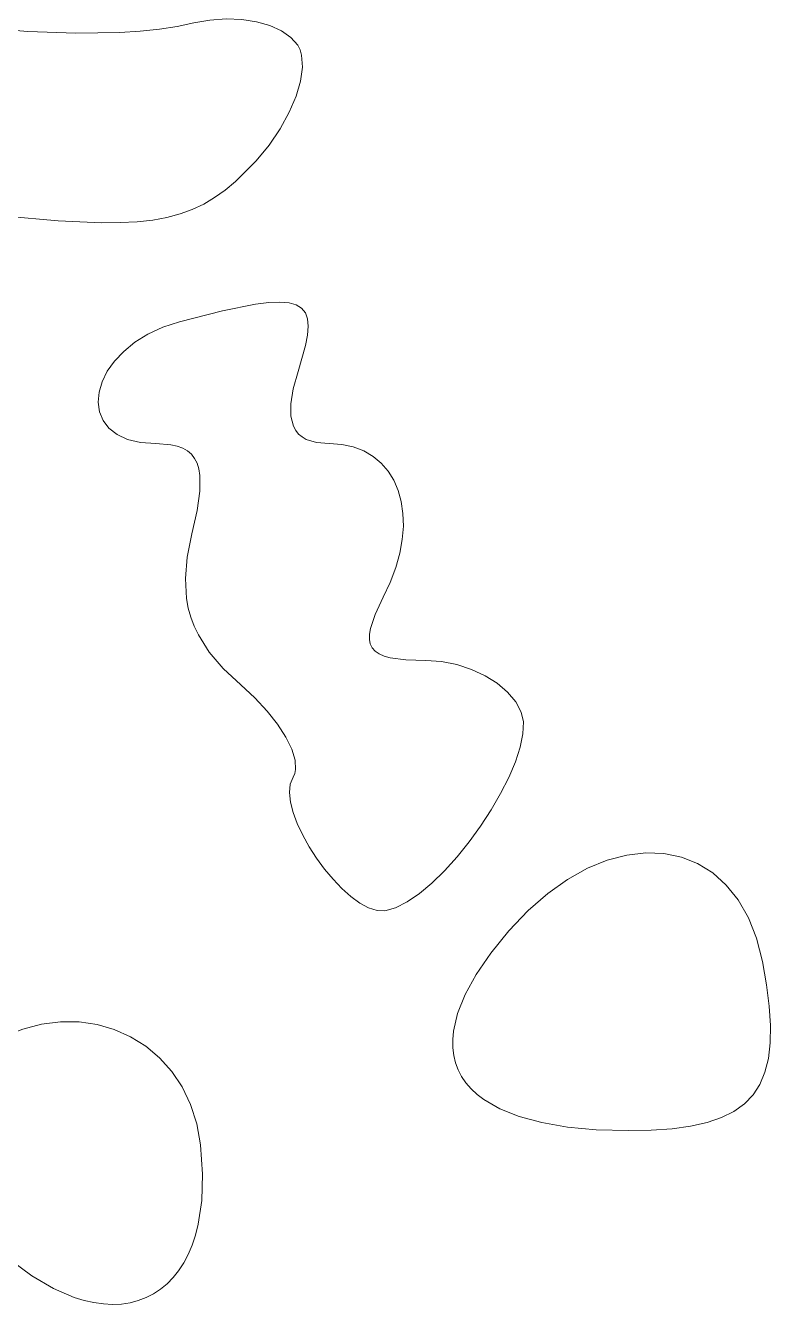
# Model space of a CAD drawing. Header units: millimetres. Extents: x -199 to 251, y -179 to 271.
# Drawn here: x -34.54 to -20.27, y -153.49 to -128.99 of the extents above; entities that cross this region are included whole.
import ezdxf

# ---------------------------------------------------------------- set-up
doc = ezdxf.new("R2010")
doc.units = ezdxf.units.MM
doc.header["$MEASUREMENT"] = 0
doc.layers.add('Camada 1', color=7, linetype='Continuous')

msp = doc.modelspace()

# ---------------------------------------------------------------- linework, layer by layer
at = {"layer": 'Camada 1', "color": 250, "lineweight": 18}
for points, knots in [([(-31.8321, -132.6676), (-31.8321, -132.6676), (-31.5805, -132.601), (-31.5805, -132.601), (-31.5805, -132.601), (-31.5805, -132.601), (-31.3469, -132.5161), (-31.3469, -132.5161), (-31.3469, -132.5161), (-31.3469, -132.5161), (-31.1278, -132.4123), (-31.1278, -132.4123), (-31.1278, -132.4123), (-31.1278, -132.4123), (-30.9197, -132.2887), (-30.9197, -132.2887), (-30.9197, -132.2887), (-30.9197, -132.2887), (-30.7189, -132.1446), (-30.7189, -132.1446), (-30.7189, -132.1446), (-30.7189, -132.1446), (-30.5221, -131.9792), (-30.5221, -131.9792), (-30.5221, -131.9792), (-30.5221, -131.9792), (-30.1259, -131.5814), (-30.1259, -131.5814), (-30.1259, -131.5814), (-30.1259, -131.5814), (-29.8762, -131.2803), (-29.8762, -131.2803), (-29.8762, -131.2803), (-29.8762, -131.2803), (-29.6627, -130.9682), (-29.6627, -130.9682), (-29.6627, -130.9682), (-29.6627, -130.9682), (-29.4888, -130.6541), (-29.4888, -130.6541), (-29.4888, -130.6541), (-29.4888, -130.6541), (-29.3576, -130.347), (-29.3576, -130.347), (-29.3576, -130.347), (-29.3576, -130.347), (-29.2726, -130.056), (-29.2726, -130.056), (-29.2726, -130.056), (-29.2726, -130.056), (-29.237, -129.7902), (-29.237, -129.7902), (-29.237, -129.7902), (-29.237, -129.7902), (-29.254, -129.5588), (-29.254, -129.5588), (-29.254, -129.5588), (-29.254, -129.5588), (-29.2834, -129.4588), (-29.2834, -129.4588), (-29.2834, -129.4588), (-29.2834, -129.4588), (-29.3271, -129.3707), (-29.3271, -129.3707), (-29.3271, -129.3707), (-29.3271, -129.3707), (-29.4572, -129.219), (-29.4572, -129.219), (-29.4572, -129.219), (-29.4572, -129.219), (-29.6377, -129.0919), (-29.6377, -129.0919), (-29.6377, -129.0919), (-29.6377, -129.0919), (-29.8603, -128.9911), (-29.8603, -128.9911), (-29.8603, -128.9911), (-29.8603, -128.9911), (-30.1171, -128.9183), (-30.1171, -128.9183), (-30.1171, -128.9183), (-30.1171, -128.9183), (-30.3997, -128.8753), (-30.3997, -128.8753), (-30.3997, -128.8753), (-30.3997, -128.8753), (-30.7, -128.8639), (-30.7, -128.8639), (-30.7, -128.8639), (-30.7, -128.8639), (-31.0098, -128.8858), (-31.0098, -128.8858), (-31.0098, -128.8858), (-31.0098, -128.8858), (-31.3208, -128.9427), (-31.3208, -128.9427), (-31.3208, -128.9427), (-31.3208, -128.9427), (-31.6361, -129.009), (-31.6361, -129.009), (-31.6361, -129.009), (-31.6361, -129.009), (-31.9774, -129.0616), (-31.9774, -129.0616), (-31.9774, -129.0616), (-31.9774, -129.0616), (-32.3436, -129.1008), (-32.3436, -129.1008), (-32.3436, -129.1008), (-32.3436, -129.1008), (-32.7332, -129.1268), (-32.7332, -129.1268), (-32.7332, -129.1268), (-32.7332, -129.1268), (-33.5768, -129.1405), (-33.5768, -129.1405), (-33.5768, -129.1405), (-33.5768, -129.1405), (-34.4971, -129.105), (-34.4971, -129.105), (-34.4971, -129.105), (-34.4971, -129.105), (-35.4828, -129.0225), (-35.4828, -129.0225), (-35.4828, -129.0225), (-35.4828, -129.0225), (-36.523, -128.8953), (-36.523, -128.8953), (-36.523, -128.8953), (-36.523, -128.8953), (-37.6061, -128.7257), (-37.6061, -128.7257), (-37.6061, -128.7257), (-37.6061, -128.7257), (-38.7213, -128.516), (-38.7213, -128.516), (-38.7213, -128.516), (-38.7213, -128.516), (-39.8572, -128.2684), (-39.8572, -128.2684), (-39.8572, -128.2684), (-39.8572, -128.2684), (-41.0027, -127.9853), (-41.0027, -127.9853), (-41.0027, -127.9853), (-41.0027, -127.9853), (-42.1465, -127.6687), (-42.1465, -127.6687), (-42.1465, -127.6687), (-42.1465, -127.6687), (-43.2775, -127.3213), (-43.2775, -127.3213), (-43.2775, -127.3213), (-43.2775, -127.3213), (-44.3845, -126.945), (-44.3845, -126.945), (-44.3845, -126.945), (-44.3845, -126.945), (-45.4563, -126.5422), (-45.4563, -126.5422), (-45.4563, -126.5422), (-45.4563, -126.5422), (-46.4818, -126.1152), (-46.4818, -126.1152), (-46.4818, -126.1152), (-46.4818, -126.1152), (-47.4496, -125.6662), (-47.4496, -125.6662), (-47.4496, -125.6662), (-47.4496, -125.6662), (-48.8546, -124.957), (-48.8546, -124.957), (-48.8546, -124.957), (-48.8546, -124.957), (-50.2185, -124.2306), (-50.2185, -124.2306), (-50.2185, -124.2306), (-50.2185, -124.2306), (-51.5351, -123.4915), (-51.5351, -123.4915), (-51.5351, -123.4915), (-51.5351, -123.4915), (-52.7986, -122.7443), (-52.7986, -122.7443), (-52.7986, -122.7443), (-52.7986, -122.7443), (-54.0029, -121.9936), (-54.0029, -121.9936), (-54.0029, -121.9936), (-54.0029, -121.9936), (-55.142, -121.2439), (-55.142, -121.2439), (-55.142, -121.2439), (-55.142, -121.2439), (-56.21, -120.4999), (-56.21, -120.4999), (-56.21, -120.4999), (-56.21, -120.4999), (-57.2008, -119.7662), (-57.2008, -119.7662), (-57.2008, -119.7662), (-57.2008, -119.7662), (-58.1085, -119.0473), (-58.1085, -119.0473), (-58.1085, -119.0473), (-58.1085, -119.0473), (-58.9271, -118.3478), (-58.9271, -118.3478), (-58.9271, -118.3478), (-58.9271, -118.3478), (-59.6505, -117.6723), (-59.6505, -117.6723), (-59.6505, -117.6723), (-59.6505, -117.6723), (-60.2728, -117.0254), (-60.2728, -117.0254), (-60.2728, -117.0254), (-60.2728, -117.0254), (-60.5442, -116.7141), (-60.5442, -116.7141), (-60.5442, -116.7141), (-60.5442, -116.7141), (-60.788, -116.4116), (-60.788, -116.4116), (-60.788, -116.4116), (-60.788, -116.4116), (-61.0035, -116.1186), (-61.0035, -116.1186), (-61.0035, -116.1186), (-61.0035, -116.1186), (-61.1901, -115.8356), (-61.1901, -115.8356), (-61.1901, -115.8356), (-61.1901, -115.8356), (-61.3468, -115.5632), (-61.3468, -115.5632), (-61.3468, -115.5632), (-61.3468, -115.5632), (-61.473, -115.3019), (-61.473, -115.3019), (-61.473, -115.3019), (-61.473, -115.3019), (-61.568, -115.0524), (-61.568, -115.0524), (-61.568, -115.0524), (-61.568, -115.0524), (-61.6309, -114.8152), (-61.6309, -114.8152), (-61.6309, -114.8152), (-61.6309, -114.8152), (-61.72, -114.4299), (-61.72, -114.4299), (-61.72, -114.4299), (-61.72, -114.4299), (-61.8234, -114.085), (-61.8234, -114.085), (-61.8234, -114.085), (-61.8234, -114.085), (-61.9406, -113.7806), (-61.9406, -113.7806), (-61.9406, -113.7806), (-61.9406, -113.7806), (-62.0712, -113.517), (-62.0712, -113.517), (-62.0712, -113.517), (-62.0712, -113.517), (-62.2147, -113.2942), (-62.2147, -113.2942), (-62.2147, -113.2942), (-62.2147, -113.2942), (-62.3708, -113.1125), (-62.3708, -113.1125), (-62.3708, -113.1125), (-62.3708, -113.1125), (-62.539, -112.9721), (-62.539, -112.9721), (-62.539, -112.9721), (-62.539, -112.9721), (-62.719, -112.873), (-62.719, -112.873), (-62.719, -112.873), (-62.719, -112.873), (-62.9103, -112.8155), (-62.9103, -112.8155), (-62.9103, -112.8155), (-62.9103, -112.8155), (-63.1125, -112.7999), (-63.1125, -112.7999), (-63.1125, -112.7999), (-63.1125, -112.7999), (-63.3251, -112.8261), (-63.3251, -112.8261), (-63.3251, -112.8261), (-63.3251, -112.8261), (-63.5478, -112.8945), (-63.5478, -112.8945), (-63.5478, -112.8945), (-63.5478, -112.8945), (-63.7803, -113.0052), (-63.7803, -113.0052), (-63.7803, -113.0052), (-63.7803, -113.0052), (-64.0219, -113.1584), (-64.0219, -113.1584), (-64.0219, -113.1584), (-64.0219, -113.1584), (-64.2723, -113.3542), (-64.2723, -113.3542), (-64.2723, -113.3542), (-64.2723, -113.3542), (-64.5311, -113.5928), (-64.5311, -113.5928), (-64.5311, -113.5928), (-64.5311, -113.5928), (-64.7898, -113.8752), (-64.7898, -113.8752), (-64.7898, -113.8752), (-64.7898, -113.8752), (-64.9974, -114.1623), (-64.9974, -114.1623), (-64.9974, -114.1623), (-64.9974, -114.1623), (-65.1527, -114.4568), (-65.1527, -114.4568), (-65.1527, -114.4568), (-65.1527, -114.4568), (-65.2548, -114.7614), (-65.2548, -114.7614), (-65.2548, -114.7614), (-65.2548, -114.7614), (-65.3026, -115.0787), (-65.3026, -115.0787), (-65.3026, -115.0787), (-65.3026, -115.0787), (-65.2952, -115.4114), (-65.2952, -115.4114), (-65.2952, -115.4114), (-65.2952, -115.4114), (-65.2313, -115.7621), (-65.2313, -115.7621), (-65.2313, -115.7621), (-65.2313, -115.7621), (-65.1101, -116.1335), (-65.1101, -116.1335), (-65.1101, -116.1335), (-65.1101, -116.1335), (-64.9304, -116.5283), (-64.9304, -116.5283), (-64.9304, -116.5283), (-64.9304, -116.5283), (-64.6912, -116.9491), (-64.6912, -116.9491), (-64.6912, -116.9491), (-64.6912, -116.9491), (-64.3916, -117.3985), (-64.3916, -117.3985), (-64.3916, -117.3985), (-64.3916, -117.3985), (-64.0302, -117.8793), (-64.0302, -117.8793), (-64.0302, -117.8793), (-64.0302, -117.8793), (-63.6064, -118.394), (-63.6064, -118.394), (-63.6064, -118.394), (-63.6064, -118.394), (-63.1189, -118.9454), (-63.1189, -118.9454), (-63.1189, -118.9454), (-63.1189, -118.9454), (-62.5667, -119.5361), (-62.5667, -119.5361), (-62.5667, -119.5361), (-62.5667, -119.5361), (-61.9487, -120.1686), (-61.9487, -120.1686), (-61.9487, -120.1686), (-61.9487, -120.1686), (-61.4186, -120.6803), (-61.4186, -120.6803), (-61.4186, -120.6803), (-61.4186, -120.6803), (-60.8439, -121.1953), (-60.8439, -121.1953), (-60.8439, -121.1953), (-60.8439, -121.1953), (-60.2272, -121.7124), (-60.2272, -121.7124), (-60.2272, -121.7124), (-60.2272, -121.7124), (-59.5707, -122.2307), (-59.5707, -122.2307), (-59.5707, -122.2307), (-59.5707, -122.2307), (-58.877, -122.7489), (-58.877, -122.7489), (-58.877, -122.7489), (-58.877, -122.7489), (-58.1484, -123.266), (-58.1484, -123.266), (-58.1484, -123.266), (-58.1484, -123.266), (-57.3875, -123.7808), (-57.3875, -123.7808), (-57.3875, -123.7808), (-57.3875, -123.7808), (-56.5965, -124.2922), (-56.5965, -124.2922), (-56.5965, -124.2922), (-56.5965, -124.2922), (-55.778, -124.7991), (-55.778, -124.7991), (-55.778, -124.7991), (-55.778, -124.7991), (-54.9343, -125.3003), (-54.9343, -125.3003), (-54.9343, -125.3003), (-54.9343, -125.3003), (-54.0679, -125.7949), (-54.0679, -125.7949), (-54.0679, -125.7949), (-54.0679, -125.7949), (-53.1812, -126.2815), (-53.1812, -126.2815), (-53.1812, -126.2815), (-53.1812, -126.2815), (-52.2766, -126.7592), (-52.2766, -126.7592), (-52.2766, -126.7592), (-52.2766, -126.7592), (-51.3567, -127.2268), (-51.3567, -127.2268), (-51.3567, -127.2268), (-51.3567, -127.2268), (-50.4236, -127.6831), (-50.4236, -127.6831), (-50.4236, -127.6831), (-50.4236, -127.6831), (-49.4801, -128.1271), (-49.4801, -128.1271), (-49.4801, -128.1271), (-49.4801, -128.1271), (-48.5283, -128.5577), (-48.5283, -128.5577), (-48.5283, -128.5577), (-48.5283, -128.5577), (-47.5708, -128.9736), (-47.5708, -128.9736), (-47.5708, -128.9736), (-47.5708, -128.9736), (-46.6099, -129.3739), (-46.6099, -129.3739), (-46.6099, -129.3739), (-46.6099, -129.3739), (-45.6482, -129.7574), (-45.6482, -129.7574), (-45.6482, -129.7574), (-45.6482, -129.7574), (-44.6879, -130.1229), (-44.6879, -130.1229), (-44.6879, -130.1229), (-44.6879, -130.1229), (-43.7317, -130.4694), (-43.7317, -130.4694), (-43.7317, -130.4694), (-43.7317, -130.4694), (-42.7818, -130.7957), (-42.7818, -130.7957), (-42.7818, -130.7957), (-42.7818, -130.7957), (-41.8407, -131.1008), (-41.8407, -131.1008), (-41.8407, -131.1008), (-41.8407, -131.1008), (-40.9108, -131.3833), (-40.9108, -131.3833), (-40.9108, -131.3833), (-40.9108, -131.3833), (-39.9946, -131.6424), (-39.9946, -131.6424), (-39.9946, -131.6424), (-39.9946, -131.6424), (-39.0945, -131.8769), (-39.0945, -131.8769), (-39.0945, -131.8769), (-39.0945, -131.8769), (-38.2128, -132.0856), (-38.2128, -132.0856), (-38.2128, -132.0856), (-38.2128, -132.0856), (-37.3521, -132.2674), (-37.3521, -132.2674), (-37.3521, -132.2674), (-37.3521, -132.2674), (-36.5147, -132.4212), (-36.5147, -132.4212), (-36.5147, -132.4212), (-36.5147, -132.4212), (-35.7031, -132.5458), (-35.7031, -132.5458), (-35.7031, -132.5458), (-35.7031, -132.5458), (-34.9197, -132.6403), (-34.9197, -132.6403), (-34.9197, -132.6403), (-34.9197, -132.6403), (-33.9191, -132.7297), (-33.9191, -132.7297), (-33.9191, -132.7297), (-33.9191, -132.7297), (-33.0898, -132.7682), (-33.0898, -132.7682), (-33.0898, -132.7682), (-33.0898, -132.7682), (-32.7306, -132.7664), (-32.7306, -132.7664), (-32.7306, -132.7664), (-32.7306, -132.7664), (-32.4036, -132.7496), (-32.4036, -132.7496), (-32.4036, -132.7496), (-32.4036, -132.7496), (-32.1053, -132.7169), (-32.1053, -132.7169), (-32.1053, -132.7169), (-32.1053, -132.7169), (-31.8321, -132.6676), (-31.8321, -132.6676)], [0, 0, 0, 0, 0.0075188, 0.0075188, 0.0075188, 0.0075188, 0.0150376, 0.0150376, 0.0150376, 0.0150376, 0.0225564, 0.0225564, 0.0225564, 0.0225564, 0.0300752, 0.0300752, 0.0300752, 0.0300752, 0.037594, 0.037594, 0.037594, 0.037594, 0.0451128, 0.0451128, 0.0451128, 0.0451128, 0.0526316, 0.0526316, 0.0526316, 0.0526316, 0.0601504, 0.0601504, 0.0601504, 0.0601504, 0.0676692, 0.0676692, 0.0676692, 0.0676692, 0.075188, 0.075188, 0.075188, 0.075188, 0.0827068, 0.0827068, 0.0827068, 0.0827068, 0.0902256, 0.0902256, 0.0902256, 0.0902256, 0.0977444, 0.0977444, 0.0977444, 0.0977444, 0.1052632, 0.1052632, 0.1052632, 0.1052632, 0.112782, 0.112782, 0.112782, 0.112782, 0.1203008, 0.1203008, 0.1203008, 0.1203008, 0.1278195, 0.1278195, 0.1278195, 0.1278195, 0.1353383, 0.1353383, 0.1353383, 0.1353383, 0.1428571, 0.1428571, 0.1428571, 0.1428571, 0.1503759, 0.1503759, 0.1503759, 0.1503759, 0.1578947, 0.1578947, 0.1578947, 0.1578947, 0.1654135, 0.1654135, 0.1654135, 0.1654135, 0.1729323, 0.1729323, 0.1729323, 0.1729323, 0.1804511, 0.1804511, 0.1804511, 0.1804511, 0.1879699, 0.1879699, 0.1879699, 0.1879699, 0.1954887, 0.1954887, 0.1954887, 0.1954887, 0.2030075, 0.2030075, 0.2030075, 0.2030075, 0.2105263, 0.2105263, 0.2105263, 0.2105263, 0.2180451, 0.2180451, 0.2180451, 0.2180451, 0.2255639, 0.2255639, 0.2255639, 0.2255639, 0.2330827, 0.2330827, 0.2330827, 0.2330827, 0.2406015, 0.2406015, 0.2406015, 0.2406015, 0.2481203, 0.2481203, 0.2481203, 0.2481203, 0.2556391, 0.2556391, 0.2556391, 0.2556391, 0.2631579, 0.2631579, 0.2631579, 0.2631579, 0.2706767, 0.2706767, 0.2706767, 0.2706767, 0.2781955, 0.2781955, 0.2781955, 0.2781955, 0.2857143, 0.2857143, 0.2857143, 0.2857143, 0.2932331, 0.2932331, 0.2932331, 0.2932331, 0.3007519, 0.3007519, 0.3007519, 0.3007519, 0.3082707, 0.3082707, 0.3082707, 0.3082707, 0.3157895, 0.3157895, 0.3157895, 0.3157895, 0.3233083, 0.3233083, 0.3233083, 0.3233083, 0.3308271, 0.3308271, 0.3308271, 0.3308271, 0.3383459, 0.3383459, 0.3383459, 0.3383459, 0.3458647, 0.3458647, 0.3458647, 0.3458647, 0.3533835, 0.3533835, 0.3533835, 0.3533835, 0.3609023, 0.3609023, 0.3609023, 0.3609023, 0.3684211, 0.3684211, 0.3684211, 0.3684211, 0.3759398, 0.3759398, 0.3759398, 0.3759398, 0.3834586, 0.3834586, 0.3834586, 0.3834586, 0.3909774, 0.3909774, 0.3909774, 0.3909774, 0.3984962, 0.3984962, 0.3984962, 0.3984962, 0.406015, 0.406015, 0.406015, 0.406015, 0.4135338, 0.4135338, 0.4135338, 0.4135338, 0.4210526, 0.4210526, 0.4210526, 0.4210526, 0.4285714, 0.4285714, 0.4285714, 0.4285714, 0.4360902, 0.4360902, 0.4360902, 0.4360902, 0.443609, 0.443609, 0.443609, 0.443609, 0.4511278, 0.4511278, 0.4511278, 0.4511278, 0.4586466, 0.4586466, 0.4586466, 0.4586466, 0.4661654, 0.4661654, 0.4661654, 0.4661654, 0.4736842, 0.4736842, 0.4736842, 0.4736842, 0.481203, 0.481203, 0.481203, 0.481203, 0.4887218, 0.4887218, 0.4887218, 0.4887218, 0.4962406, 0.4962406, 0.4962406, 0.4962406, 0.5037594, 0.5037594, 0.5037594, 0.5037594, 0.5112782, 0.5112782, 0.5112782, 0.5112782, 0.518797, 0.518797, 0.518797, 0.518797, 0.5263158, 0.5263158, 0.5263158, 0.5263158, 0.5338346, 0.5338346, 0.5338346, 0.5338346, 0.5413534, 0.5413534, 0.5413534, 0.5413534, 0.5488722, 0.5488722, 0.5488722, 0.5488722, 0.556391, 0.556391, 0.556391, 0.556391, 0.5639098, 0.5639098, 0.5639098, 0.5639098, 0.5714286, 0.5714286, 0.5714286, 0.5714286, 0.5789474, 0.5789474, 0.5789474, 0.5789474, 0.5864662, 0.5864662, 0.5864662, 0.5864662, 0.593985, 0.593985, 0.593985, 0.593985, 0.6015038, 0.6015038, 0.6015038, 0.6015038, 0.6090226, 0.6090226, 0.6090226, 0.6090226, 0.6165414, 0.6165414, 0.6165414, 0.6165414, 0.6240602, 0.6240602, 0.6240602, 0.6240602, 0.6315789, 0.6315789, 0.6315789, 0.6315789, 0.6390977, 0.6390977, 0.6390977, 0.6390977, 0.6466165, 0.6466165, 0.6466165, 0.6466165, 0.6541353, 0.6541353, 0.6541353, 0.6541353, 0.6616541, 0.6616541, 0.6616541, 0.6616541, 0.6691729, 0.6691729, 0.6691729, 0.6691729, 0.6766917, 0.6766917, 0.6766917, 0.6766917, 0.6842105, 0.6842105, 0.6842105, 0.6842105, 0.6917293, 0.6917293, 0.6917293, 0.6917293, 0.6992481, 0.6992481, 0.6992481, 0.6992481, 0.7067669, 0.7067669, 0.7067669, 0.7067669, 0.7142857, 0.7142857, 0.7142857, 0.7142857, 0.7218045, 0.7218045, 0.7218045, 0.7218045, 0.7293233, 0.7293233, 0.7293233, 0.7293233, 0.7368421, 0.7368421, 0.7368421, 0.7368421, 0.7443609, 0.7443609, 0.7443609, 0.7443609, 0.7518797, 0.7518797, 0.7518797, 0.7518797, 0.7593985, 0.7593985, 0.7593985, 0.7593985, 0.7669173, 0.7669173, 0.7669173, 0.7669173, 0.7744361, 0.7744361, 0.7744361, 0.7744361, 0.7819549, 0.7819549, 0.7819549, 0.7819549, 0.7894737, 0.7894737, 0.7894737, 0.7894737, 0.7969925, 0.7969925, 0.7969925, 0.7969925, 0.8045113, 0.8045113, 0.8045113, 0.8045113, 0.8120301, 0.8120301, 0.8120301, 0.8120301, 0.8195489, 0.8195489, 0.8195489, 0.8195489, 0.8270677, 0.8270677, 0.8270677, 0.8270677, 0.8345865, 0.8345865, 0.8345865, 0.8345865, 0.8421053, 0.8421053, 0.8421053, 0.8421053, 0.8496241, 0.8496241, 0.8496241, 0.8496241, 0.8571429, 0.8571429, 0.8571429, 0.8571429, 0.8646617, 0.8646617, 0.8646617, 0.8646617, 0.8721805, 0.8721805, 0.8721805, 0.8721805, 0.8796992, 0.8796992, 0.8796992, 0.8796992, 0.887218, 0.887218, 0.887218, 0.887218, 0.8947368, 0.8947368, 0.8947368, 0.8947368, 0.9022556, 0.9022556, 0.9022556, 0.9022556, 0.9097744, 0.9097744, 0.9097744, 0.9097744, 0.9172932, 0.9172932, 0.9172932, 0.9172932, 0.924812, 0.924812, 0.924812, 0.924812, 0.9323308, 0.9323308, 0.9323308, 0.9323308, 0.9398496, 0.9398496, 0.9398496, 0.9398496, 0.9473684, 0.9473684, 0.9473684, 0.9473684, 0.9548872, 0.9548872, 0.9548872, 0.9548872, 0.962406, 0.962406, 0.962406, 0.962406, 0.9699248, 0.9699248, 0.9699248, 0.9699248, 0.9774436, 0.9774436, 0.9774436, 0.9774436, 0.9849624, 0.9849624, 0.9849624, 0.9849624, 1, 1, 1, 1]), ([(-27.8077, -145.9416), (-27.8077, -145.9416), (-27.6589, -145.9471), (-27.6589, -145.9471), (-27.6589, -145.9471), (-27.6589, -145.9471), (-27.4513, -145.8913), (-27.4513, -145.8913), (-27.4513, -145.8913), (-27.4513, -145.8913), (-27.2284, -145.7804), (-27.2284, -145.7804), (-27.2284, -145.7804), (-27.2284, -145.7804), (-26.9947, -145.621), (-26.9947, -145.621), (-26.9947, -145.621), (-26.9947, -145.621), (-26.7548, -145.4198), (-26.7548, -145.4198), (-26.7548, -145.4198), (-26.7548, -145.4198), (-26.5132, -145.1833), (-26.5132, -145.1833), (-26.5132, -145.1833), (-26.5132, -145.1833), (-26.2745, -144.9182), (-26.2745, -144.9182), (-26.2745, -144.9182), (-26.2745, -144.9182), (-26.0432, -144.6309), (-26.0432, -144.6309), (-26.0432, -144.6309), (-26.0432, -144.6309), (-25.8238, -144.3282), (-25.8238, -144.3282), (-25.8238, -144.3282), (-25.8238, -144.3282), (-25.6209, -144.0167), (-25.6209, -144.0167), (-25.6209, -144.0167), (-25.6209, -144.0167), (-25.4389, -143.7029), (-25.4389, -143.7029), (-25.4389, -143.7029), (-25.4389, -143.7029), (-25.2826, -143.3935), (-25.2826, -143.3935), (-25.2826, -143.3935), (-25.2826, -143.3935), (-25.1563, -143.0949), (-25.1563, -143.0949), (-25.1563, -143.0949), (-25.1563, -143.0949), (-25.0647, -142.8139), (-25.0647, -142.8139), (-25.0647, -142.8139), (-25.0647, -142.8139), (-25.0122, -142.5571), (-25.0122, -142.5571), (-25.0122, -142.5571), (-25.0122, -142.5571), (-25.0034, -142.331), (-25.0034, -142.331), (-25.0034, -142.331), (-25.0034, -142.331), (-25.0429, -142.1422), (-25.0429, -142.1422), (-25.0429, -142.1422), (-25.0429, -142.1422), (-25.1493, -141.9441), (-25.1493, -141.9441), (-25.1493, -141.9441), (-25.1493, -141.9441), (-25.3057, -141.7595), (-25.3057, -141.7595), (-25.3057, -141.7595), (-25.3057, -141.7595), (-25.5044, -141.5921), (-25.5044, -141.5921), (-25.5044, -141.5921), (-25.5044, -141.5921), (-25.738, -141.4461), (-25.738, -141.4461), (-25.738, -141.4461), (-25.738, -141.4461), (-25.9991, -141.3255), (-25.9991, -141.3255), (-25.9991, -141.3255), (-25.9991, -141.3255), (-26.2801, -141.2344), (-26.2801, -141.2344), (-26.2801, -141.2344), (-26.2801, -141.2344), (-26.5736, -141.1768), (-26.5736, -141.1768), (-26.5736, -141.1768), (-26.5736, -141.1768), (-26.8721, -141.1567), (-26.8721, -141.1567), (-26.8721, -141.1567), (-26.8721, -141.1567), (-27.2582, -141.1442), (-27.2582, -141.1442), (-27.2582, -141.1442), (-27.2582, -141.1442), (-27.5557, -141.1029), (-27.5557, -141.1029), (-27.5557, -141.1029), (-27.5557, -141.1029), (-27.6725, -141.0698), (-27.6725, -141.0698), (-27.6725, -141.0698), (-27.6725, -141.0698), (-27.7684, -141.0274), (-27.7684, -141.0274), (-27.7684, -141.0274), (-27.7684, -141.0274), (-27.8441, -140.9751), (-27.8441, -140.9751), (-27.8441, -140.9751), (-27.8441, -140.9751), (-27.9, -140.9122), (-27.9, -140.9122), (-27.9, -140.9122), (-27.9, -140.9122), (-27.9365, -140.838), (-27.9365, -140.838), (-27.9365, -140.838), (-27.9365, -140.838), (-27.9541, -140.7519), (-27.9541, -140.7519), (-27.9541, -140.7519), (-27.9541, -140.7519), (-27.9532, -140.653), (-27.9532, -140.653), (-27.9532, -140.653), (-27.9532, -140.653), (-27.9344, -140.5408), (-27.9344, -140.5408), (-27.9344, -140.5408), (-27.9344, -140.5408), (-27.8446, -140.2736), (-27.8446, -140.2736), (-27.8446, -140.2736), (-27.8446, -140.2736), (-27.6883, -139.9447), (-27.6883, -139.9447), (-27.6883, -139.9447), (-27.6883, -139.9447), (-27.5532, -139.6578), (-27.5532, -139.6578), (-27.5532, -139.6578), (-27.5532, -139.6578), (-27.4478, -139.376), (-27.4478, -139.376), (-27.4478, -139.376), (-27.4478, -139.376), (-27.3715, -139.1011), (-27.3715, -139.1011), (-27.3715, -139.1011), (-27.3715, -139.1011), (-27.3235, -138.835), (-27.3235, -138.835), (-27.3235, -138.835), (-27.3235, -138.835), (-27.3033, -138.5796), (-27.3033, -138.5796), (-27.3033, -138.5796), (-27.3033, -138.5796), (-27.3102, -138.3365), (-27.3102, -138.3365), (-27.3102, -138.3365), (-27.3102, -138.3365), (-27.3435, -138.1079), (-27.3435, -138.1079), (-27.3435, -138.1079), (-27.3435, -138.1079), (-27.4026, -137.8954), (-27.4026, -137.8954), (-27.4026, -137.8954), (-27.4026, -137.8954), (-27.4868, -137.701), (-27.4868, -137.701), (-27.4868, -137.701), (-27.4868, -137.701), (-27.5956, -137.5265), (-27.5956, -137.5265), (-27.5956, -137.5265), (-27.5956, -137.5265), (-27.7281, -137.3738), (-27.7281, -137.3738), (-27.7281, -137.3738), (-27.7281, -137.3738), (-27.8837, -137.2446), (-27.8837, -137.2446), (-27.8837, -137.2446), (-27.8837, -137.2446), (-28.0619, -137.141), (-28.0619, -137.141), (-28.0619, -137.141), (-28.0619, -137.141), (-28.262, -137.0646), (-28.262, -137.0646), (-28.262, -137.0646), (-28.262, -137.0646), (-28.4833, -137.0175), (-28.4833, -137.0175), (-28.4833, -137.0175), (-28.4833, -137.0175), (-28.7251, -137.0013), (-28.7251, -137.0013), (-28.7251, -137.0013), (-28.7251, -137.0013), (-28.9701, -136.9812), (-28.9701, -136.9812), (-28.9701, -136.9812), (-28.9701, -136.9812), (-29.1651, -136.92), (-29.1651, -136.92), (-29.1651, -136.92), (-29.1651, -136.92), (-29.2442, -136.8736), (-29.2442, -136.8736), (-29.2442, -136.8736), (-29.2442, -136.8736), (-29.3109, -136.8163), (-29.3109, -136.8163), (-29.3109, -136.8163), (-29.3109, -136.8163), (-29.3654, -136.7483), (-29.3654, -136.7483), (-29.3654, -136.7483), (-29.3654, -136.7483), (-29.4079, -136.669), (-29.4079, -136.669), (-29.4079, -136.669), (-29.4079, -136.669), (-29.4567, -136.4766), (-29.4567, -136.4766), (-29.4567, -136.4766), (-29.4567, -136.4766), (-29.4578, -136.2379), (-29.4578, -136.2379), (-29.4578, -136.2379), (-29.4578, -136.2379), (-29.4119, -135.9515), (-29.4119, -135.9515), (-29.4119, -135.9515), (-29.4119, -135.9515), (-29.3194, -135.6162), (-29.3194, -135.6162), (-29.3194, -135.6162), (-29.3194, -135.6162), (-29.1797, -135.1231), (-29.1797, -135.1231), (-29.1797, -135.1231), (-29.1797, -135.1231), (-29.1418, -134.9223), (-29.1418, -134.9223), (-29.1418, -134.9223), (-29.1418, -134.9223), (-29.128, -134.7509), (-29.128, -134.7509), (-29.128, -134.7509), (-29.128, -134.7509), (-29.1404, -134.6079), (-29.1404, -134.6079), (-29.1404, -134.6079), (-29.1404, -134.6079), (-29.181, -134.4925), (-29.181, -134.4925), (-29.181, -134.4925), (-29.181, -134.4925), (-29.2519, -134.4039), (-29.2519, -134.4039), (-29.2519, -134.4039), (-29.2519, -134.4039), (-29.3552, -134.3411), (-29.3552, -134.3411), (-29.3552, -134.3411), (-29.3552, -134.3411), (-29.4929, -134.3034), (-29.4929, -134.3034), (-29.4929, -134.3034), (-29.4929, -134.3034), (-29.6671, -134.2898), (-29.6671, -134.2898), (-29.6671, -134.2898), (-29.6671, -134.2898), (-29.8798, -134.2996), (-29.8798, -134.2996), (-29.8798, -134.2996), (-29.8798, -134.2996), (-30.1332, -134.3317), (-30.1332, -134.3317), (-30.1332, -134.3317), (-30.1332, -134.3317), (-30.7702, -134.4599), (-30.7702, -134.4599), (-30.7702, -134.4599), (-30.7702, -134.4599), (-31.5945, -134.6674), (-31.5945, -134.6674), (-31.5945, -134.6674), (-31.5945, -134.6674), (-31.9143, -134.7721), (-31.9143, -134.7721), (-31.9143, -134.7721), (-31.9143, -134.7721), (-32.1995, -134.9045), (-32.1995, -134.9045), (-32.1995, -134.9045), (-32.1995, -134.9045), (-32.4491, -135.0597), (-32.4491, -135.0597), (-32.4491, -135.0597), (-32.4491, -135.0597), (-32.6623, -135.2331), (-32.6623, -135.2331), (-32.6623, -135.2331), (-32.6623, -135.2331), (-32.8381, -135.4199), (-32.8381, -135.4199), (-32.8381, -135.4199), (-32.8381, -135.4199), (-32.9756, -135.6153), (-32.9756, -135.6153), (-32.9756, -135.6153), (-32.9756, -135.6153), (-33.0738, -135.8146), (-33.0738, -135.8146), (-33.0738, -135.8146), (-33.0738, -135.8146), (-33.1321, -136.013), (-33.1321, -136.013), (-33.1321, -136.013), (-33.1321, -136.013), (-33.1492, -136.2059), (-33.1492, -136.2059), (-33.1492, -136.2059), (-33.1492, -136.2059), (-33.1244, -136.3885), (-33.1244, -136.3885), (-33.1244, -136.3885), (-33.1244, -136.3885), (-33.0568, -136.556), (-33.0568, -136.556), (-33.0568, -136.556), (-33.0568, -136.556), (-32.9454, -136.7037), (-32.9454, -136.7037), (-32.9454, -136.7037), (-32.9454, -136.7037), (-32.7894, -136.8268), (-32.7894, -136.8268), (-32.7894, -136.8268), (-32.7894, -136.8268), (-32.5877, -136.9206), (-32.5877, -136.9206), (-32.5877, -136.9206), (-32.5877, -136.9206), (-32.3395, -136.9803), (-32.3395, -136.9803), (-32.3395, -136.9803), (-32.3395, -136.9803), (-32.0439, -137.0013), (-32.0439, -137.0013), (-32.0439, -137.0013), (-32.0439, -137.0013), (-31.7564, -137.022), (-31.7564, -137.022), (-31.7564, -137.022), (-31.7564, -137.022), (-31.636, -137.0489), (-31.636, -137.0489), (-31.636, -137.0489), (-31.636, -137.0489), (-31.5307, -137.0877), (-31.5307, -137.0877), (-31.5307, -137.0877), (-31.5307, -137.0877), (-31.4405, -137.1392), (-31.4405, -137.1392), (-31.4405, -137.1392), (-31.4405, -137.1392), (-31.3648, -137.2039), (-31.3648, -137.2039), (-31.3648, -137.2039), (-31.3648, -137.2039), (-31.3036, -137.2825), (-31.3036, -137.2825), (-31.3036, -137.2825), (-31.3036, -137.2825), (-31.2565, -137.3757), (-31.2565, -137.3757), (-31.2565, -137.3757), (-31.2565, -137.3757), (-31.2232, -137.4843), (-31.2232, -137.4843), (-31.2232, -137.4843), (-31.2232, -137.4843), (-31.2036, -137.6089), (-31.2036, -137.6089), (-31.2036, -137.6089), (-31.2036, -137.6089), (-31.2039, -137.9085), (-31.2039, -137.9085), (-31.2039, -137.9085), (-31.2039, -137.9085), (-31.2554, -138.2802), (-31.2554, -138.2802), (-31.2554, -138.2802), (-31.2554, -138.2802), (-31.3558, -138.7292), (-31.3558, -138.7292), (-31.3558, -138.7292), (-31.3558, -138.7292), (-31.4462, -139.1745), (-31.4462, -139.1745), (-31.4462, -139.1745), (-31.4462, -139.1745), (-31.4804, -139.5857), (-31.4804, -139.5857), (-31.4804, -139.5857), (-31.4804, -139.5857), (-31.457, -139.9681), (-31.457, -139.9681), (-31.457, -139.9681), (-31.457, -139.9681), (-31.4232, -140.1501), (-31.4232, -140.1501), (-31.4232, -140.1501), (-31.4232, -140.1501), (-31.3743, -140.3267), (-31.3743, -140.3267), (-31.3743, -140.3267), (-31.3743, -140.3267), (-31.3102, -140.4985), (-31.3102, -140.4985), (-31.3102, -140.4985), (-31.3102, -140.4985), (-31.2306, -140.6664), (-31.2306, -140.6664), (-31.2306, -140.6664), (-31.2306, -140.6664), (-31.0243, -140.9922), (-31.0243, -140.9922), (-31.0243, -140.9922), (-31.0243, -140.9922), (-30.7539, -141.3094), (-30.7539, -141.3094), (-30.7539, -141.3094), (-30.7539, -141.3094), (-30.4177, -141.6228), (-30.4177, -141.6228), (-30.4177, -141.6228), (-30.4177, -141.6228), (-30.1488, -141.8692), (-30.1488, -141.8692), (-30.1488, -141.8692), (-30.1488, -141.8692), (-29.9126, -142.1228), (-29.9126, -142.1228), (-29.9126, -142.1228), (-29.9126, -142.1228), (-29.7135, -142.3763), (-29.7135, -142.3763), (-29.7135, -142.3763), (-29.7135, -142.3763), (-29.5553, -142.6223), (-29.5553, -142.6223), (-29.5553, -142.6223), (-29.5553, -142.6223), (-29.4424, -142.8538), (-29.4424, -142.8538), (-29.4424, -142.8538), (-29.4424, -142.8538), (-29.3786, -143.0634), (-29.3786, -143.0634), (-29.3786, -143.0634), (-29.3786, -143.0634), (-29.3682, -143.2439), (-29.3682, -143.2439), (-29.3682, -143.2439), (-29.3682, -143.2439), (-29.3843, -143.321), (-29.3843, -143.321), (-29.3843, -143.321), (-29.3843, -143.321), (-29.4153, -143.3881), (-29.4153, -143.3881), (-29.4153, -143.3881), (-29.4153, -143.3881), (-29.4687, -143.5216), (-29.4687, -143.5216), (-29.4687, -143.5216), (-29.4687, -143.5216), (-29.4838, -143.6827), (-29.4838, -143.6827), (-29.4838, -143.6827), (-29.4838, -143.6827), (-29.4642, -143.8662), (-29.4642, -143.8662), (-29.4642, -143.8662), (-29.4642, -143.8662), (-29.4133, -144.0672), (-29.4133, -144.0672), (-29.4133, -144.0672), (-29.4133, -144.0672), (-29.3347, -144.2802), (-29.3347, -144.2802), (-29.3347, -144.2802), (-29.3347, -144.2802), (-29.232, -144.5002), (-29.232, -144.5002), (-29.232, -144.5002), (-29.232, -144.5002), (-29.1087, -144.7221), (-29.1087, -144.7221), (-29.1087, -144.7221), (-29.1087, -144.7221), (-28.9684, -144.9406), (-28.9684, -144.9406), (-28.9684, -144.9406), (-28.9684, -144.9406), (-28.8146, -145.1505), (-28.8146, -145.1505), (-28.8146, -145.1505), (-28.8146, -145.1505), (-28.6509, -145.3468), (-28.6509, -145.3468), (-28.6509, -145.3468), (-28.6509, -145.3468), (-28.4809, -145.5242), (-28.4809, -145.5242), (-28.4809, -145.5242), (-28.4809, -145.5242), (-28.3079, -145.6775), (-28.3079, -145.6775), (-28.3079, -145.6775), (-28.3079, -145.6775), (-28.1357, -145.8017), (-28.1357, -145.8017), (-28.1357, -145.8017), (-28.1357, -145.8017), (-27.9678, -145.8914), (-27.9678, -145.8914), (-27.9678, -145.8914), (-27.9678, -145.8914), (-27.8077, -145.9416), (-27.8077, -145.9416)], [0, 0, 0, 0, 0.0071942, 0.0071942, 0.0071942, 0.0071942, 0.0143885, 0.0143885, 0.0143885, 0.0143885, 0.0215827, 0.0215827, 0.0215827, 0.0215827, 0.028777, 0.028777, 0.028777, 0.028777, 0.0359712, 0.0359712, 0.0359712, 0.0359712, 0.0431655, 0.0431655, 0.0431655, 0.0431655, 0.0503597, 0.0503597, 0.0503597, 0.0503597, 0.057554, 0.057554, 0.057554, 0.057554, 0.0647482, 0.0647482, 0.0647482, 0.0647482, 0.0719424, 0.0719424, 0.0719424, 0.0719424, 0.0791367, 0.0791367, 0.0791367, 0.0791367, 0.0863309, 0.0863309, 0.0863309, 0.0863309, 0.0935252, 0.0935252, 0.0935252, 0.0935252, 0.1007194, 0.1007194, 0.1007194, 0.1007194, 0.1079137, 0.1079137, 0.1079137, 0.1079137, 0.1151079, 0.1151079, 0.1151079, 0.1151079, 0.1223022, 0.1223022, 0.1223022, 0.1223022, 0.1294964, 0.1294964, 0.1294964, 0.1294964, 0.1366906, 0.1366906, 0.1366906, 0.1366906, 0.1438849, 0.1438849, 0.1438849, 0.1438849, 0.1510791, 0.1510791, 0.1510791, 0.1510791, 0.1582734, 0.1582734, 0.1582734, 0.1582734, 0.1654676, 0.1654676, 0.1654676, 0.1654676, 0.1726619, 0.1726619, 0.1726619, 0.1726619, 0.1798561, 0.1798561, 0.1798561, 0.1798561, 0.1870504, 0.1870504, 0.1870504, 0.1870504, 0.1942446, 0.1942446, 0.1942446, 0.1942446, 0.2014388, 0.2014388, 0.2014388, 0.2014388, 0.2086331, 0.2086331, 0.2086331, 0.2086331, 0.2158273, 0.2158273, 0.2158273, 0.2158273, 0.2230216, 0.2230216, 0.2230216, 0.2230216, 0.2302158, 0.2302158, 0.2302158, 0.2302158, 0.2374101, 0.2374101, 0.2374101, 0.2374101, 0.2446043, 0.2446043, 0.2446043, 0.2446043, 0.2517986, 0.2517986, 0.2517986, 0.2517986, 0.2589928, 0.2589928, 0.2589928, 0.2589928, 0.2661871, 0.2661871, 0.2661871, 0.2661871, 0.2733813, 0.2733813, 0.2733813, 0.2733813, 0.2805755, 0.2805755, 0.2805755, 0.2805755, 0.2877698, 0.2877698, 0.2877698, 0.2877698, 0.294964, 0.294964, 0.294964, 0.294964, 0.3021583, 0.3021583, 0.3021583, 0.3021583, 0.3093525, 0.3093525, 0.3093525, 0.3093525, 0.3165468, 0.3165468, 0.3165468, 0.3165468, 0.323741, 0.323741, 0.323741, 0.323741, 0.3309353, 0.3309353, 0.3309353, 0.3309353, 0.3381295, 0.3381295, 0.3381295, 0.3381295, 0.3453237, 0.3453237, 0.3453237, 0.3453237, 0.352518, 0.352518, 0.352518, 0.352518, 0.3597122, 0.3597122, 0.3597122, 0.3597122, 0.3669065, 0.3669065, 0.3669065, 0.3669065, 0.3741007, 0.3741007, 0.3741007, 0.3741007, 0.381295, 0.381295, 0.381295, 0.381295, 0.3884892, 0.3884892, 0.3884892, 0.3884892, 0.3956835, 0.3956835, 0.3956835, 0.3956835, 0.4028777, 0.4028777, 0.4028777, 0.4028777, 0.4100719, 0.4100719, 0.4100719, 0.4100719, 0.4172662, 0.4172662, 0.4172662, 0.4172662, 0.4244604, 0.4244604, 0.4244604, 0.4244604, 0.4316547, 0.4316547, 0.4316547, 0.4316547, 0.4388489, 0.4388489, 0.4388489, 0.4388489, 0.4460432, 0.4460432, 0.4460432, 0.4460432, 0.4532374, 0.4532374, 0.4532374, 0.4532374, 0.4604317, 0.4604317, 0.4604317, 0.4604317, 0.4676259, 0.4676259, 0.4676259, 0.4676259, 0.4748201, 0.4748201, 0.4748201, 0.4748201, 0.4820144, 0.4820144, 0.4820144, 0.4820144, 0.4892086, 0.4892086, 0.4892086, 0.4892086, 0.4964029, 0.4964029, 0.4964029, 0.4964029, 0.5035971, 0.5035971, 0.5035971, 0.5035971, 0.5107914, 0.5107914, 0.5107914, 0.5107914, 0.5179856, 0.5179856, 0.5179856, 0.5179856, 0.5251799, 0.5251799, 0.5251799, 0.5251799, 0.5323741, 0.5323741, 0.5323741, 0.5323741, 0.5395683, 0.5395683, 0.5395683, 0.5395683, 0.5467626, 0.5467626, 0.5467626, 0.5467626, 0.5539568, 0.5539568, 0.5539568, 0.5539568, 0.5611511, 0.5611511, 0.5611511, 0.5611511, 0.5683453, 0.5683453, 0.5683453, 0.5683453, 0.5755396, 0.5755396, 0.5755396, 0.5755396, 0.5827338, 0.5827338, 0.5827338, 0.5827338, 0.5899281, 0.5899281, 0.5899281, 0.5899281, 0.5971223, 0.5971223, 0.5971223, 0.5971223, 0.6043165, 0.6043165, 0.6043165, 0.6043165, 0.6115108, 0.6115108, 0.6115108, 0.6115108, 0.618705, 0.618705, 0.618705, 0.618705, 0.6258993, 0.6258993, 0.6258993, 0.6258993, 0.6330935, 0.6330935, 0.6330935, 0.6330935, 0.6402878, 0.6402878, 0.6402878, 0.6402878, 0.647482, 0.647482, 0.647482, 0.647482, 0.6546763, 0.6546763, 0.6546763, 0.6546763, 0.6618705, 0.6618705, 0.6618705, 0.6618705, 0.6690647, 0.6690647, 0.6690647, 0.6690647, 0.676259, 0.676259, 0.676259, 0.676259, 0.6834532, 0.6834532, 0.6834532, 0.6834532, 0.6906475, 0.6906475, 0.6906475, 0.6906475, 0.6978417, 0.6978417, 0.6978417, 0.6978417, 0.705036, 0.705036, 0.705036, 0.705036, 0.7122302, 0.7122302, 0.7122302, 0.7122302, 0.7194245, 0.7194245, 0.7194245, 0.7194245, 0.7266187, 0.7266187, 0.7266187, 0.7266187, 0.7338129, 0.7338129, 0.7338129, 0.7338129, 0.7410072, 0.7410072, 0.7410072, 0.7410072, 0.7482014, 0.7482014, 0.7482014, 0.7482014, 0.7553957, 0.7553957, 0.7553957, 0.7553957, 0.7625899, 0.7625899, 0.7625899, 0.7625899, 0.7697842, 0.7697842, 0.7697842, 0.7697842, 0.7769784, 0.7769784, 0.7769784, 0.7769784, 0.7841727, 0.7841727, 0.7841727, 0.7841727, 0.7913669, 0.7913669, 0.7913669, 0.7913669, 0.7985612, 0.7985612, 0.7985612, 0.7985612, 0.8057554, 0.8057554, 0.8057554, 0.8057554, 0.8129496, 0.8129496, 0.8129496, 0.8129496, 0.8201439, 0.8201439, 0.8201439, 0.8201439, 0.8273381, 0.8273381, 0.8273381, 0.8273381, 0.8345324, 0.8345324, 0.8345324, 0.8345324, 0.8417266, 0.8417266, 0.8417266, 0.8417266, 0.8489209, 0.8489209, 0.8489209, 0.8489209, 0.8561151, 0.8561151, 0.8561151, 0.8561151, 0.8633094, 0.8633094, 0.8633094, 0.8633094, 0.8705036, 0.8705036, 0.8705036, 0.8705036, 0.8776978, 0.8776978, 0.8776978, 0.8776978, 0.8848921, 0.8848921, 0.8848921, 0.8848921, 0.8920863, 0.8920863, 0.8920863, 0.8920863, 0.8992806, 0.8992806, 0.8992806, 0.8992806, 0.9064748, 0.9064748, 0.9064748, 0.9064748, 0.9136691, 0.9136691, 0.9136691, 0.9136691, 0.9208633, 0.9208633, 0.9208633, 0.9208633, 0.9280576, 0.9280576, 0.9280576, 0.9280576, 0.9352518, 0.9352518, 0.9352518, 0.9352518, 0.942446, 0.942446, 0.942446, 0.942446, 0.9496403, 0.9496403, 0.9496403, 0.9496403, 0.9568345, 0.9568345, 0.9568345, 0.9568345, 0.9640288, 0.9640288, 0.9640288, 0.9640288, 0.971223, 0.971223, 0.971223, 0.971223, 0.9784173, 0.9784173, 0.9784173, 0.9784173, 0.9856115, 0.9856115, 0.9856115, 0.9856115, 1, 1, 1, 1]), ([(-23.0232, -144.8809), (-23.0232, -144.8809), (-23.3964, -144.9795), (-23.3964, -144.9795), (-23.3964, -144.9795), (-23.3964, -144.9795), (-23.7756, -145.1348), (-23.7756, -145.1348), (-23.7756, -145.1348), (-23.7756, -145.1348), (-24.1572, -145.3472), (-24.1572, -145.3472), (-24.1572, -145.3472), (-24.1572, -145.3472), (-24.5376, -145.6174), (-24.5376, -145.6174), (-24.5376, -145.6174), (-24.5376, -145.6174), (-24.9131, -145.9455), (-24.9131, -145.9455), (-24.9131, -145.9455), (-24.9131, -145.9455), (-25.2802, -146.3322), (-25.2802, -146.3322), (-25.2802, -146.3322), (-25.2802, -146.3322), (-25.6275, -146.7607), (-25.6275, -146.7607), (-25.6275, -146.7607), (-25.6275, -146.7607), (-25.9068, -147.1683), (-25.9068, -147.1683), (-25.9068, -147.1683), (-25.9068, -147.1683), (-26.1186, -147.5542), (-26.1186, -147.5542), (-26.1186, -147.5542), (-26.1186, -147.5542), (-26.2636, -147.9172), (-26.2636, -147.9172), (-26.2636, -147.9172), (-26.2636, -147.9172), (-26.3424, -148.2566), (-26.3424, -148.2566), (-26.3424, -148.2566), (-26.3424, -148.2566), (-26.357, -148.4171), (-26.357, -148.4171), (-26.357, -148.4171), (-26.357, -148.4171), (-26.3553, -148.5714), (-26.3553, -148.5714), (-26.3553, -148.5714), (-26.3553, -148.5714), (-26.3373, -148.7193), (-26.3373, -148.7193), (-26.3373, -148.7193), (-26.3373, -148.7193), (-26.3031, -148.8606), (-26.3031, -148.8606), (-26.3031, -148.8606), (-26.3031, -148.8606), (-26.2527, -148.9954), (-26.2527, -148.9954), (-26.2527, -148.9954), (-26.2527, -148.9954), (-26.1862, -149.1233), (-26.1862, -149.1233), (-26.1862, -149.1233), (-26.1862, -149.1233), (-26.1037, -149.2445), (-26.1037, -149.2445), (-26.1037, -149.2445), (-26.1037, -149.2445), (-26.0053, -149.3587), (-26.0053, -149.3587), (-26.0053, -149.3587), (-26.0053, -149.3587), (-25.891, -149.4658), (-25.891, -149.4658), (-25.891, -149.4658), (-25.891, -149.4658), (-25.7609, -149.5657), (-25.7609, -149.5657), (-25.7609, -149.5657), (-25.7609, -149.5657), (-25.4535, -149.7434), (-25.4535, -149.7434), (-25.4535, -149.7434), (-25.4535, -149.7434), (-25.0837, -149.8909), (-25.0837, -149.8909), (-25.0837, -149.8909), (-25.0837, -149.8909), (-24.6521, -150.0072), (-24.6521, -150.0072), (-24.6521, -150.0072), (-24.6521, -150.0072), (-24.1592, -150.0914), (-24.1592, -150.0914), (-24.1592, -150.0914), (-24.1592, -150.0914), (-23.6056, -150.1427), (-23.6056, -150.1427), (-23.6056, -150.1427), (-23.6056, -150.1427), (-22.9918, -150.16), (-22.9918, -150.16), (-22.9918, -150.16), (-22.9918, -150.16), (-22.5519, -150.151), (-22.5519, -150.151), (-22.5519, -150.151), (-22.5519, -150.151), (-22.1547, -150.1231), (-22.1547, -150.1231), (-22.1547, -150.1231), (-22.1547, -150.1231), (-21.7991, -150.0748), (-21.7991, -150.0748), (-21.7991, -150.0748), (-21.7991, -150.0748), (-21.4838, -150.0046), (-21.4838, -150.0046), (-21.4838, -150.0046), (-21.4838, -150.0046), (-21.2076, -149.9111), (-21.2076, -149.9111), (-21.2076, -149.9111), (-21.2076, -149.9111), (-20.9695, -149.7927), (-20.9695, -149.7927), (-20.9695, -149.7927), (-20.9695, -149.7927), (-20.7683, -149.6481), (-20.7683, -149.6481), (-20.7683, -149.6481), (-20.7683, -149.6481), (-20.6028, -149.4757), (-20.6028, -149.4757), (-20.6028, -149.4757), (-20.6028, -149.4757), (-20.4717, -149.2739), (-20.4717, -149.2739), (-20.4717, -149.2739), (-20.4717, -149.2739), (-20.3739, -149.0415), (-20.3739, -149.0415), (-20.3739, -149.0415), (-20.3739, -149.0415), (-20.3084, -148.7768), (-20.3084, -148.7768), (-20.3084, -148.7768), (-20.3084, -148.7768), (-20.2738, -148.4785), (-20.2738, -148.4785), (-20.2738, -148.4785), (-20.2738, -148.4785), (-20.269, -148.145), (-20.269, -148.145), (-20.269, -148.145), (-20.269, -148.145), (-20.2929, -147.7749), (-20.2929, -147.7749), (-20.2929, -147.7749), (-20.2929, -147.7749), (-20.3443, -147.3667), (-20.3443, -147.3667), (-20.3443, -147.3667), (-20.3443, -147.3667), (-20.422, -146.9188), (-20.422, -146.9188), (-20.422, -146.9188), (-20.422, -146.9188), (-20.5352, -146.4742), (-20.5352, -146.4742), (-20.5352, -146.4742), (-20.5352, -146.4742), (-20.6907, -146.082), (-20.6907, -146.082), (-20.6907, -146.082), (-20.6907, -146.082), (-20.8849, -145.7425), (-20.8849, -145.7425), (-20.8849, -145.7425), (-20.8849, -145.7425), (-21.1143, -145.4563), (-21.1143, -145.4563), (-21.1143, -145.4563), (-21.1143, -145.4563), (-21.375, -145.2237), (-21.375, -145.2237), (-21.375, -145.2237), (-21.375, -145.2237), (-21.6635, -145.0452), (-21.6635, -145.0452), (-21.6635, -145.0452), (-21.6635, -145.0452), (-21.9762, -144.9212), (-21.9762, -144.9212), (-21.9762, -144.9212), (-21.9762, -144.9212), (-22.3095, -144.8522), (-22.3095, -144.8522), (-22.3095, -144.8522), (-22.3095, -144.8522), (-22.6597, -144.8386), (-22.6597, -144.8386), (-22.6597, -144.8386), (-22.6597, -144.8386), (-23.0232, -144.8809), (-23.0232, -144.8809)], [0, 0, 0, 0, 0.0185185, 0.0185185, 0.0185185, 0.0185185, 0.037037, 0.037037, 0.037037, 0.037037, 0.0555556, 0.0555556, 0.0555556, 0.0555556, 0.0740741, 0.0740741, 0.0740741, 0.0740741, 0.0925926, 0.0925926, 0.0925926, 0.0925926, 0.1111111, 0.1111111, 0.1111111, 0.1111111, 0.1296296, 0.1296296, 0.1296296, 0.1296296, 0.1481481, 0.1481481, 0.1481481, 0.1481481, 0.1666667, 0.1666667, 0.1666667, 0.1666667, 0.1851852, 0.1851852, 0.1851852, 0.1851852, 0.2037037, 0.2037037, 0.2037037, 0.2037037, 0.2222222, 0.2222222, 0.2222222, 0.2222222, 0.2407407, 0.2407407, 0.2407407, 0.2407407, 0.2592593, 0.2592593, 0.2592593, 0.2592593, 0.2777778, 0.2777778, 0.2777778, 0.2777778, 0.2962963, 0.2962963, 0.2962963, 0.2962963, 0.3148148, 0.3148148, 0.3148148, 0.3148148, 0.3333333, 0.3333333, 0.3333333, 0.3333333, 0.3518519, 0.3518519, 0.3518519, 0.3518519, 0.3703704, 0.3703704, 0.3703704, 0.3703704, 0.3888889, 0.3888889, 0.3888889, 0.3888889, 0.4074074, 0.4074074, 0.4074074, 0.4074074, 0.4259259, 0.4259259, 0.4259259, 0.4259259, 0.4444444, 0.4444444, 0.4444444, 0.4444444, 0.462963, 0.462963, 0.462963, 0.462963, 0.4814815, 0.4814815, 0.4814815, 0.4814815, 0.5, 0.5, 0.5, 0.5, 0.5185185, 0.5185185, 0.5185185, 0.5185185, 0.537037, 0.537037, 0.537037, 0.537037, 0.5555556, 0.5555556, 0.5555556, 0.5555556, 0.5740741, 0.5740741, 0.5740741, 0.5740741, 0.5925926, 0.5925926, 0.5925926, 0.5925926, 0.6111111, 0.6111111, 0.6111111, 0.6111111, 0.6296296, 0.6296296, 0.6296296, 0.6296296, 0.6481481, 0.6481481, 0.6481481, 0.6481481, 0.6666667, 0.6666667, 0.6666667, 0.6666667, 0.6851852, 0.6851852, 0.6851852, 0.6851852, 0.7037037, 0.7037037, 0.7037037, 0.7037037, 0.7222222, 0.7222222, 0.7222222, 0.7222222, 0.7407407, 0.7407407, 0.7407407, 0.7407407, 0.7592593, 0.7592593, 0.7592593, 0.7592593, 0.7777778, 0.7777778, 0.7777778, 0.7777778, 0.7962963, 0.7962963, 0.7962963, 0.7962963, 0.8148148, 0.8148148, 0.8148148, 0.8148148, 0.8333333, 0.8333333, 0.8333333, 0.8333333, 0.8518519, 0.8518519, 0.8518519, 0.8518519, 0.8703704, 0.8703704, 0.8703704, 0.8703704, 0.8888889, 0.8888889, 0.8888889, 0.8888889, 0.9074074, 0.9074074, 0.9074074, 0.9074074, 0.9259259, 0.9259259, 0.9259259, 0.9259259, 0.9444444, 0.9444444, 0.9444444, 0.9444444, 0.962963, 0.962963, 0.962963, 0.962963, 1, 1, 1, 1]), ([(-33.1731, -148.1295), (-33.1731, -148.1295), (-33.5179, -148.0794), (-33.5179, -148.0794), (-33.5179, -148.0794), (-33.5179, -148.0794), (-33.8728, -148.0759), (-33.8728, -148.0759), (-33.8728, -148.0759), (-33.8728, -148.0759), (-34.2338, -148.1203), (-34.2338, -148.1203), (-34.2338, -148.1203), (-34.2338, -148.1203), (-34.5969, -148.2141), (-34.5969, -148.2141), (-34.5969, -148.2141), (-34.5969, -148.2141), (-34.958, -148.3587), (-34.958, -148.3587), (-34.958, -148.3587), (-34.958, -148.3587), (-35.3131, -148.5558), (-35.3131, -148.5558), (-35.3131, -148.5558), (-35.3131, -148.5558), (-35.6582, -148.8067), (-35.6582, -148.8067), (-35.6582, -148.8067), (-35.6582, -148.8067), (-35.895, -149.0101), (-35.895, -149.0101), (-35.895, -149.0101), (-35.895, -149.0101), (-36.0981, -149.2053), (-36.0981, -149.2053), (-36.0981, -149.2053), (-36.0981, -149.2053), (-36.2673, -149.3945), (-36.2673, -149.3945), (-36.2673, -149.3945), (-36.2673, -149.3945), (-36.4022, -149.5796), (-36.4022, -149.5796), (-36.4022, -149.5796), (-36.4022, -149.5796), (-36.5027, -149.7627), (-36.5027, -149.7627), (-36.5027, -149.7627), (-36.5027, -149.7627), (-36.5686, -149.9459), (-36.5686, -149.9459), (-36.5686, -149.9459), (-36.5686, -149.9459), (-36.5995, -150.1313), (-36.5995, -150.1313), (-36.5995, -150.1313), (-36.5995, -150.1313), (-36.5954, -150.3209), (-36.5954, -150.3209), (-36.5954, -150.3209), (-36.5954, -150.3209), (-36.5559, -150.5168), (-36.5559, -150.5168), (-36.5559, -150.5168), (-36.5559, -150.5168), (-36.4808, -150.7211), (-36.4808, -150.7211), (-36.4808, -150.7211), (-36.4808, -150.7211), (-36.3699, -150.9357), (-36.3699, -150.9357), (-36.3699, -150.9357), (-36.3699, -150.9357), (-36.2229, -151.1629), (-36.2229, -151.1629), (-36.2229, -151.1629), (-36.2229, -151.1629), (-36.0396, -151.4046), (-36.0396, -151.4046), (-36.0396, -151.4046), (-36.0396, -151.4046), (-35.8198, -151.6629), (-35.8198, -151.6629), (-35.8198, -151.6629), (-35.8198, -151.6629), (-35.2697, -152.2376), (-35.2697, -152.2376), (-35.2697, -152.2376), (-35.2697, -152.2376), (-34.8414, -152.6262), (-34.8414, -152.6262), (-34.8414, -152.6262), (-34.8414, -152.6262), (-34.4201, -152.9408), (-34.4201, -152.9408), (-34.4201, -152.9408), (-34.4201, -152.9408), (-34.0092, -153.1829), (-34.0092, -153.1829), (-34.0092, -153.1829), (-34.0092, -153.1829), (-33.6123, -153.354), (-33.6123, -153.354), (-33.6123, -153.354), (-33.6123, -153.354), (-33.4201, -153.4135), (-33.4201, -153.4135), (-33.4201, -153.4135), (-33.4201, -153.4135), (-33.2326, -153.4558), (-33.2326, -153.4558), (-33.2326, -153.4558), (-33.2326, -153.4558), (-33.0504, -153.4811), (-33.0504, -153.4811), (-33.0504, -153.4811), (-33.0504, -153.4811), (-32.8738, -153.4897), (-32.8738, -153.4897), (-32.8738, -153.4897), (-32.8738, -153.4897), (-32.7033, -153.4816), (-32.7033, -153.4816), (-32.7033, -153.4816), (-32.7033, -153.4816), (-32.5392, -153.4572), (-32.5392, -153.4572), (-32.5392, -153.4572), (-32.5392, -153.4572), (-32.3821, -153.4166), (-32.3821, -153.4166), (-32.3821, -153.4166), (-32.3821, -153.4166), (-32.2323, -153.3599), (-32.2323, -153.3599), (-32.2323, -153.3599), (-32.2323, -153.3599), (-32.0903, -153.2875), (-32.0903, -153.2875), (-32.0903, -153.2875), (-32.0903, -153.2875), (-31.9566, -153.1993), (-31.9566, -153.1993), (-31.9566, -153.1993), (-31.9566, -153.1993), (-31.8315, -153.0958), (-31.8315, -153.0958), (-31.8315, -153.0958), (-31.8315, -153.0958), (-31.7154, -152.977), (-31.7154, -152.977), (-31.7154, -152.977), (-31.7154, -152.977), (-31.6089, -152.8431), (-31.6089, -152.8431), (-31.6089, -152.8431), (-31.6089, -152.8431), (-31.5124, -152.6943), (-31.5124, -152.6943), (-31.5124, -152.6943), (-31.5124, -152.6943), (-31.4262, -152.5309), (-31.4262, -152.5309), (-31.4262, -152.5309), (-31.4262, -152.5309), (-31.3508, -152.353), (-31.3508, -152.353), (-31.3508, -152.353), (-31.3508, -152.353), (-31.2867, -152.1608), (-31.2867, -152.1608), (-31.2867, -152.1608), (-31.2867, -152.1608), (-31.2341, -151.9544), (-31.2341, -151.9544), (-31.2341, -151.9544), (-31.2341, -151.9544), (-31.166, -151.5001), (-31.166, -151.5001), (-31.166, -151.5001), (-31.166, -151.5001), (-31.1496, -150.9918), (-31.1496, -150.9918), (-31.1496, -150.9918), (-31.1496, -150.9918), (-31.1885, -150.4307), (-31.1885, -150.4307), (-31.1885, -150.4307), (-31.1885, -150.4307), (-31.2613, -150.0281), (-31.2613, -150.0281), (-31.2613, -150.0281), (-31.2613, -150.0281), (-31.3804, -149.6589), (-31.3804, -149.6589), (-31.3804, -149.6589), (-31.3804, -149.6589), (-31.5418, -149.3243), (-31.5418, -149.3243), (-31.5418, -149.3243), (-31.5418, -149.3243), (-31.7415, -149.026), (-31.7415, -149.026), (-31.7415, -149.026), (-31.7415, -149.026), (-31.9754, -148.7654), (-31.9754, -148.7654), (-31.9754, -148.7654), (-31.9754, -148.7654), (-32.2395, -148.544), (-32.2395, -148.544), (-32.2395, -148.544), (-32.2395, -148.544), (-32.5299, -148.3633), (-32.5299, -148.3633), (-32.5299, -148.3633), (-32.5299, -148.3633), (-32.8424, -148.2246), (-32.8424, -148.2246), (-32.8424, -148.2246), (-32.8424, -148.2246), (-33.1731, -148.1295), (-33.1731, -148.1295)], [0, 0, 0, 0, 0.0175439, 0.0175439, 0.0175439, 0.0175439, 0.0350877, 0.0350877, 0.0350877, 0.0350877, 0.0526316, 0.0526316, 0.0526316, 0.0526316, 0.0701754, 0.0701754, 0.0701754, 0.0701754, 0.0877193, 0.0877193, 0.0877193, 0.0877193, 0.1052632, 0.1052632, 0.1052632, 0.1052632, 0.122807, 0.122807, 0.122807, 0.122807, 0.1403509, 0.1403509, 0.1403509, 0.1403509, 0.1578947, 0.1578947, 0.1578947, 0.1578947, 0.1754386, 0.1754386, 0.1754386, 0.1754386, 0.1929825, 0.1929825, 0.1929825, 0.1929825, 0.2105263, 0.2105263, 0.2105263, 0.2105263, 0.2280702, 0.2280702, 0.2280702, 0.2280702, 0.245614, 0.245614, 0.245614, 0.245614, 0.2631579, 0.2631579, 0.2631579, 0.2631579, 0.2807018, 0.2807018, 0.2807018, 0.2807018, 0.2982456, 0.2982456, 0.2982456, 0.2982456, 0.3157895, 0.3157895, 0.3157895, 0.3157895, 0.3333333, 0.3333333, 0.3333333, 0.3333333, 0.3508772, 0.3508772, 0.3508772, 0.3508772, 0.3684211, 0.3684211, 0.3684211, 0.3684211, 0.3859649, 0.3859649, 0.3859649, 0.3859649, 0.4035088, 0.4035088, 0.4035088, 0.4035088, 0.4210526, 0.4210526, 0.4210526, 0.4210526, 0.4385965, 0.4385965, 0.4385965, 0.4385965, 0.4561404, 0.4561404, 0.4561404, 0.4561404, 0.4736842, 0.4736842, 0.4736842, 0.4736842, 0.4912281, 0.4912281, 0.4912281, 0.4912281, 0.5087719, 0.5087719, 0.5087719, 0.5087719, 0.5263158, 0.5263158, 0.5263158, 0.5263158, 0.5438596, 0.5438596, 0.5438596, 0.5438596, 0.5614035, 0.5614035, 0.5614035, 0.5614035, 0.5789474, 0.5789474, 0.5789474, 0.5789474, 0.5964912, 0.5964912, 0.5964912, 0.5964912, 0.6140351, 0.6140351, 0.6140351, 0.6140351, 0.6315789, 0.6315789, 0.6315789, 0.6315789, 0.6491228, 0.6491228, 0.6491228, 0.6491228, 0.6666667, 0.6666667, 0.6666667, 0.6666667, 0.6842105, 0.6842105, 0.6842105, 0.6842105, 0.7017544, 0.7017544, 0.7017544, 0.7017544, 0.7192982, 0.7192982, 0.7192982, 0.7192982, 0.7368421, 0.7368421, 0.7368421, 0.7368421, 0.754386, 0.754386, 0.754386, 0.754386, 0.7719298, 0.7719298, 0.7719298, 0.7719298, 0.7894737, 0.7894737, 0.7894737, 0.7894737, 0.8070175, 0.8070175, 0.8070175, 0.8070175, 0.8245614, 0.8245614, 0.8245614, 0.8245614, 0.8421053, 0.8421053, 0.8421053, 0.8421053, 0.8596491, 0.8596491, 0.8596491, 0.8596491, 0.877193, 0.877193, 0.877193, 0.877193, 0.8947368, 0.8947368, 0.8947368, 0.8947368, 0.9122807, 0.9122807, 0.9122807, 0.9122807, 0.9298246, 0.9298246, 0.9298246, 0.9298246, 0.9473684, 0.9473684, 0.9473684, 0.9473684, 0.9649123, 0.9649123, 0.9649123, 0.9649123, 1, 1, 1, 1])]:
    msp.add_open_spline(points, degree=3, knots=knots, dxfattribs=at)

doc.saveas('drawing.dxf')
